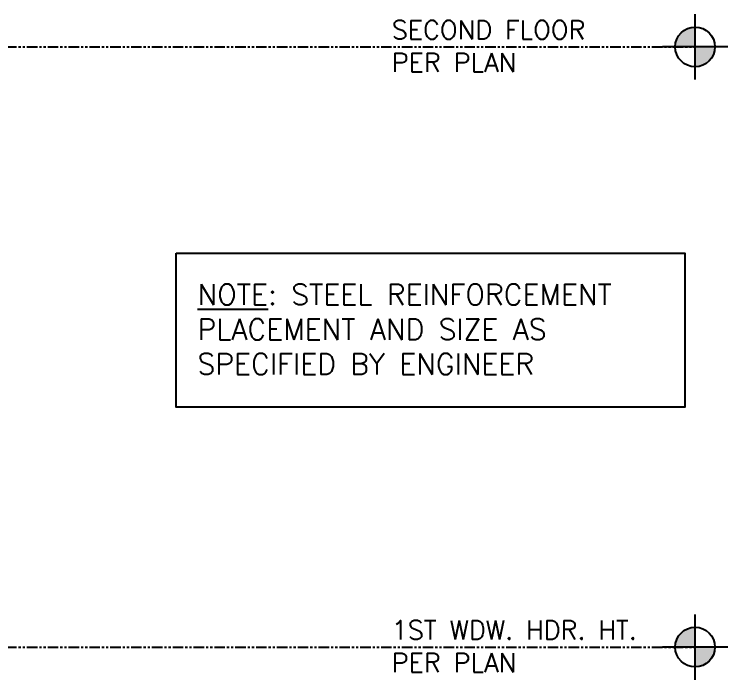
# Model space of a CAD drawing. Header units: inches. Extents: x -50 to 119, y -110 to 80.
# Drawn here: x 72.18 to 114.98, y -31.89 to 8.03 of the extents above; entities that cross this region are included whole.
import ezdxf

# ---------------------------------------------------------------- set-up
doc = ezdxf.new("R2010")
doc.units = ezdxf.units.IN
doc.header["$MEASUREMENT"] = 0
doc.linetypes.add('PHANTOM', pattern=[2.5, 1.25, -0.25, 0.25, -0.25, 0.25, -0.25])
for name, color, linetype in [('A-NOTE-SYMBOL', 7, 'Continuous'), ('A-SEC-DTL', 3, 'Continuous'), ('LAYER 7', 7, 'Continuous')]:
    doc.layers.add(name, color=color, linetype=linetype)
doc.styles.add('NOTES', font='simplex.shx', dxfattribs={"height": 1})

# ---------------------------------------------------------------- blocks, each defined once
blk = doc.blocks.new('ELEVATION-MARK')
at = {"layer": 'A-NOTE-SYMBOL'}
h = blk.add_hatch(color=256, dxfattribs=at)
h.paths.add_polyline_path([(0, 0), (0, 0.1136, 0.414214), (-0.1136, 0)])
h.paths.add_polyline_path([(0, -0.1136, 0.414214), (0.1136, 0), (0, 0)])
for p, q in [((0, -0.1865), (0, 0.1865)), ((0.1865, 0), (-0.1865, 0))]:
    blk.add_line(p, q, dxfattribs=at)
at = {"layer": 'A-NOTE-SYMBOL', "color": 3}
blk.add_circle((0, 0), 0.1136, dxfattribs=at)

msp = doc.modelspace()

# ---------------------------------------------------------------- linework, layer by layer
msp.add_lwpolyline([(81.88932, -6.30879), (112.41629, -6.30879), (112.41629, -15.53862), (81.88932, -15.53862)], close=True)
at = {"layer": 'A-SEC-DTL', "color": 5, "linetype": 'PHANTOM', "ltscale": 0.5}
for p, q in [((69.18742, 6.07022), (113.02531, 6.07037)), ((69.18742, -29.92978), (113.02531, -29.92963))]:
    msp.add_line(p, q, dxfattribs=at)

# ---------------------------------------------------------------- block references
at = {"layer": 'A-SEC-DTL', "xscale": 10.5, "yscale": 10.5, "zscale": 10.5}
for p in [(113.02531, 6.07044), (113.02531, -29.92956)]:
    msp.add_blockref('ELEVATION-MARK', p, dxfattribs=at)

# ---------------------------------------------------------------- texts
at = {"layer": 'LAYER 7', "width": 28.9113797, "attachment_point": 1, "style": 'NOTES'}
for s, insert, char_height in [('SECOND FLOOR', (94.82211, 7.65858), 1.125), ('PER PLAN', (94.82211, 5.6983), 1.125), ('\\A1;{\\LNOTE}: STEEL REINFORCEMENT\\PPLACEMENT AND SIZE AS \\PSPECIFIED BY ENGINEER', (83.16854, -8.15645), 1.25), ('1ST WDW. HDR. HT.', (94.82211, -28.34142), 1.125), ('PER PLAN', (94.82211, -30.3017), 1.125)]:
    msp.add_mtext(s, dxfattribs=dict(at, insert=insert, char_height=char_height))

doc.saveas('drawing.dxf')
